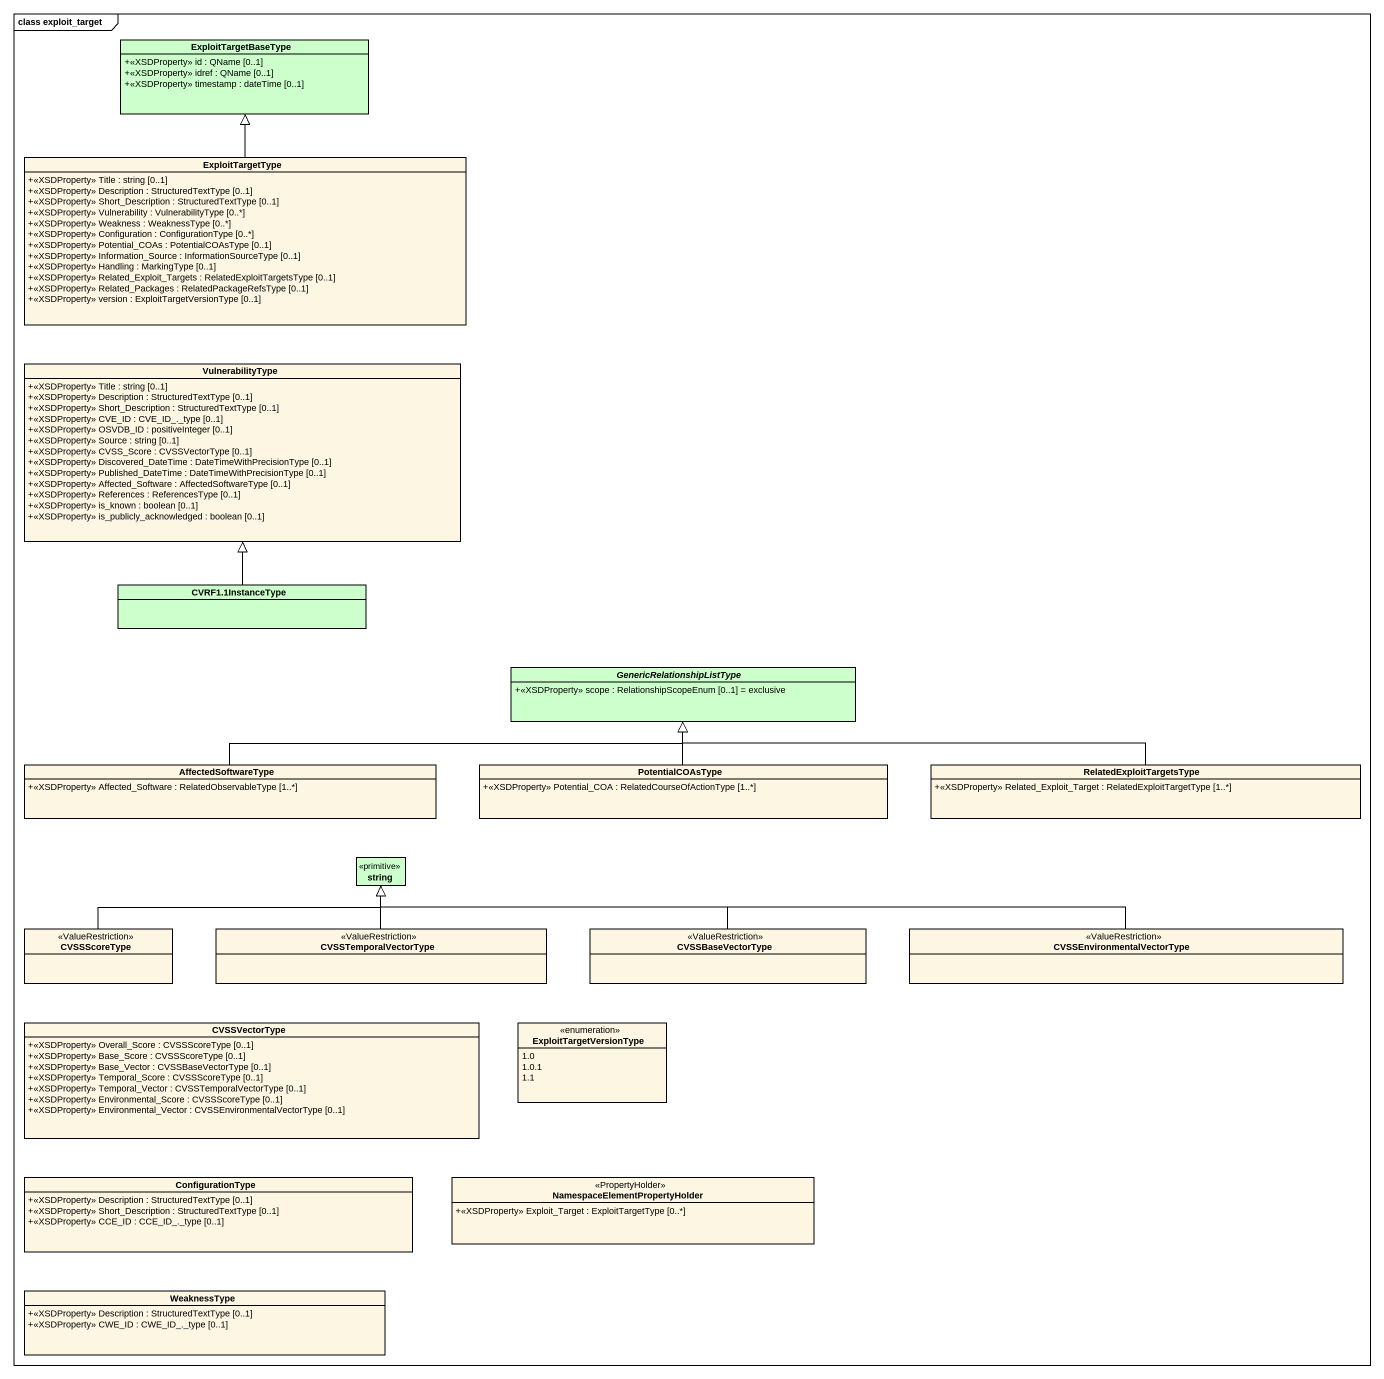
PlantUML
@startuml
mainframe class exploit_target
hide circle
hide empty members
skinparam classAttributeIconSize 0
class ExploitTargetBaseType #CCFFCC {
  +<<XSDProperty>> id : QName [0..1]
  +<<XSDProperty>> idref : QName [0..1]
  +<<XSDProperty>> timestamp : dateTime [0..1]
}
class ExploitTargetType {
  +<<XSDProperty>> Title : string [0..1]
  +<<XSDProperty>> Description : StructuredTextType [0..1]
  +<<XSDProperty>> Short_Description : StructuredTextType [0..1]
  +<<XSDProperty>> Vulnerability : VulnerabilityType [0..*]
  +<<XSDProperty>> Weakness : WeaknessType [0..*]
  +<<XSDProperty>> Configuration : ConfigurationType [0..*]
  +<<XSDProperty>> Potential_COAs : PotentialCOAsType [0..1]
  +<<XSDProperty>> Information_Source : InformationSourceType [0..1]
  +<<XSDProperty>> Handling : MarkingType [0..1]
  +<<XSDProperty>> Related_Exploit_Targets : RelatedExploitTargetsType [0..1]
  +<<XSDProperty>> Related_Packages : RelatedPackageRefsType [0..1]
  +<<XSDProperty>> version : ExploitTargetVersionType [0..1]
}
class VulnerabilityType {
  +<<XSDProperty>> Title : string [0..1]
  +<<XSDProperty>> Description : StructuredTextType [0..1]
  +<<XSDProperty>> Short_Description : StructuredTextType [0..1]
  +<<XSDProperty>> CVE_ID : CVE_ID_._type [0..1]
  +<<XSDProperty>> OSVDB_ID : positiveInteger [0..1]
  +<<XSDProperty>> Source : string [0..1]
  +<<XSDProperty>> CVSS_Score : CVSSVectorType [0..1]
  +<<XSDProperty>> Discovered_DateTime : DateTimeWithPrecisionType [0..1]
  +<<XSDProperty>> Published_DateTime : DateTimeWithPrecisionType [0..1]
  +<<XSDProperty>> Affected_Software : AffectedSoftwareType [0..1]
  +<<XSDProperty>> References : ReferencesType [0..1]
  +<<XSDProperty>> is_known : boolean [0..1]
  +<<XSDProperty>> is_publicly_acknowledged : boolean [0..1]
}
class "CVRF1.1InstanceType" as CVRF1_1InstanceType #CCFFCC
abstract class GenericRelationshipListType #CCFFCC {
  +<<XSDProperty>> scope : RelationshipScopeEnum [0..1] = exclusive
}
class AffectedSoftwareType {
  +<<XSDProperty>> Affected_Software : RelatedObservableType [1..*]
}
class PotentialCOAsType {
  +<<XSDProperty>> Potential_COA : RelatedCourseOfActionType [1..*]
}
class RelatedExploitTargetsType {
  +<<XSDProperty>> Related_Exploit_Target : RelatedExploitTargetType [1..*]
}
class string <<primitive>> #CCFFCC
class CVSSScoreType <<ValueRestriction>>
class CVSSTemporalVectorType <<ValueRestriction>>
class CVSSBaseVectorType <<ValueRestriction>>
class CVSSEnvironmentalVectorType <<ValueRestriction>>
class CVSSVectorType {
  +<<XSDProperty>> Overall_Score : CVSSScoreType [0..1]
  +<<XSDProperty>> Base_Score : CVSSScoreType [0..1]
  +<<XSDProperty>> Base_Vector : CVSSBaseVectorType [0..1]
  +<<XSDProperty>> Temporal_Score : CVSSScoreType [0..1]
  +<<XSDProperty>> Temporal_Vector : CVSSTemporalVectorType [0..1]
  +<<XSDProperty>> Environmental_Score : CVSSScoreType [0..1]
  +<<XSDProperty>> Environmental_Vector : CVSSEnvironmentalVectorType [0..1]
}
enum ExploitTargetVersionType {
  1.0
  1.0.1
  1.1
}
class ConfigurationType {
  +<<XSDProperty>> Description : StructuredTextType [0..1]
  +<<XSDProperty>> Short_Description : StructuredTextType [0..1]
  +<<XSDProperty>> CCE_ID : CCE_ID_._type [0..1]
}
class "NamespaceElementPropertyHolder" as NamespaceElementPropertyHold <<PropertyHolder>> {
  +<<XSDProperty>> Exploit_Target : ExploitTargetType [0..*]
}
class WeaknessType {
  +<<XSDProperty>> Description : StructuredTextType [0..1]
  +<<XSDProperty>> CWE_ID : CWE_ID_._type [0..1]
}
ExploitTargetType -up-|> ExploitTargetBaseType
CVRF1_1InstanceType -up-|> VulnerabilityType
AffectedSoftwareType -right-|> GenericRelationshipListType
PotentialCOAsType -up-|> GenericRelationshipListType
RelatedExploitTargetsType -left-|> GenericRelationshipListType
CVSSScoreType -right-|> string
CVSSTemporalVectorType -up-|> string
CVSSBaseVectorType -left-|> string
CVSSEnvironmentalVectorType -left-|> string
@enduml
